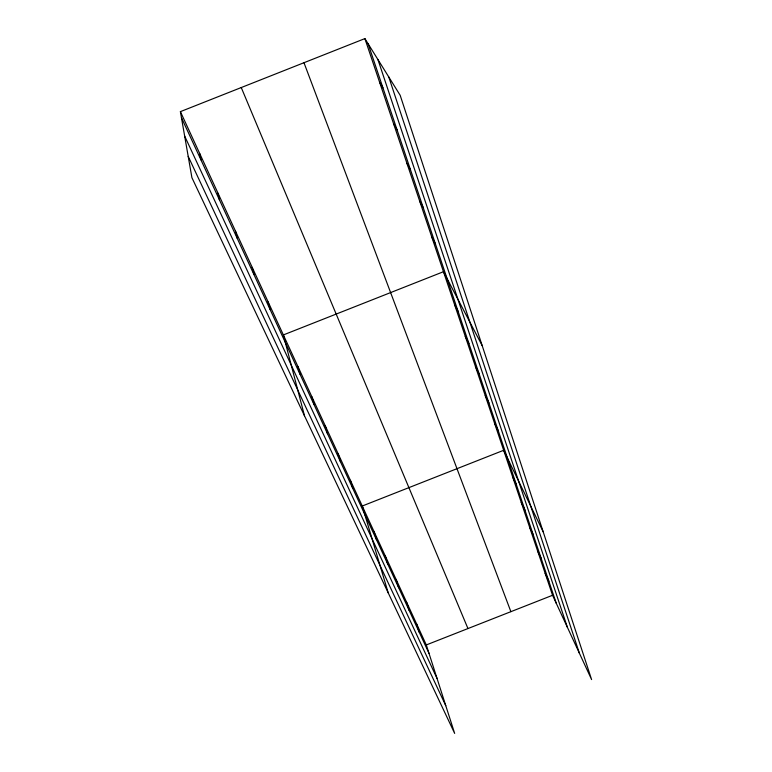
<?xml version="1.0" encoding="UTF-8"?>
<svg xmlns="http://www.w3.org/2000/svg" width="772" height="772" viewBox="0 0 772 772"><rect width="100%" height="100%" fill="white"/><g stroke="black" fill="none" stroke-linecap="round" stroke-linejoin="round"><path stroke-width="1.16" d="M180.397 111.641L426.308 644.938L454.66 733.4L191.91 177.676L180.397 111.641L364.886 38.6L400.166 95.284L591.603 679.582L552.559 595.28L364.886 38.6M426.308 644.938L552.559 595.28M379.612 82.276L382.931 87.834M393.623 123.829L397.02 129.725M406.969 163.423L410.434 169.608M419.698 201.183L423.22 207.629M431.857 237.245L435.418 243.913M482.201 345.663L443.475 271.715L283.363 334.932L304.477 415.761M454.592 304.689L458.23 311.743M465.246 336.274L468.903 343.482M475.446 366.546L479.132 373.899M485.241 395.592L488.937 403.061M494.649 423.481L498.355 431.065M543.198 531.85L503.682 450.288L362.251 506.017L388.21 592.857M512.627 476.826L516.352 484.584M521.235 502.35L524.96 510.176M529.515 526.9L533.23 534.784M537.476 550.542L541.201 558.474M188.204 156.398L445.772 705.666M545.157 573.316L548.873 581.287M184.653 136.065L437.058 678.482M181.449 117.682L429 653.334M241.25 87.545L467.957 628.553M303.975 62.715L510.881 611.665M368.119 43.792L556.265 603.279M377.933 59.56L567.362 627.24M388.798 77.026L579.367 653.151M416.6 623.892L419.264 632.278M406.545 602.073L409.17 610.43M396.094 579.425L398.69 587.743M385.247 555.898L387.795 564.178M373.976 531.445L376.475 539.676M350.401 480.329L352.785 488.425M338.088 453.608L340.404 461.627M325.253 425.787L327.492 433.7M311.878 396.779L314.04 404.576M297.924 366.526L299.99 374.188M268.135 301.92L269.988 309.254M252.203 267.373L253.93 274.523M235.528 231.204L237.11 238.123M218.042 193.28L219.46 199.938M199.687 153.474L200.932 159.843"/></g></svg>
